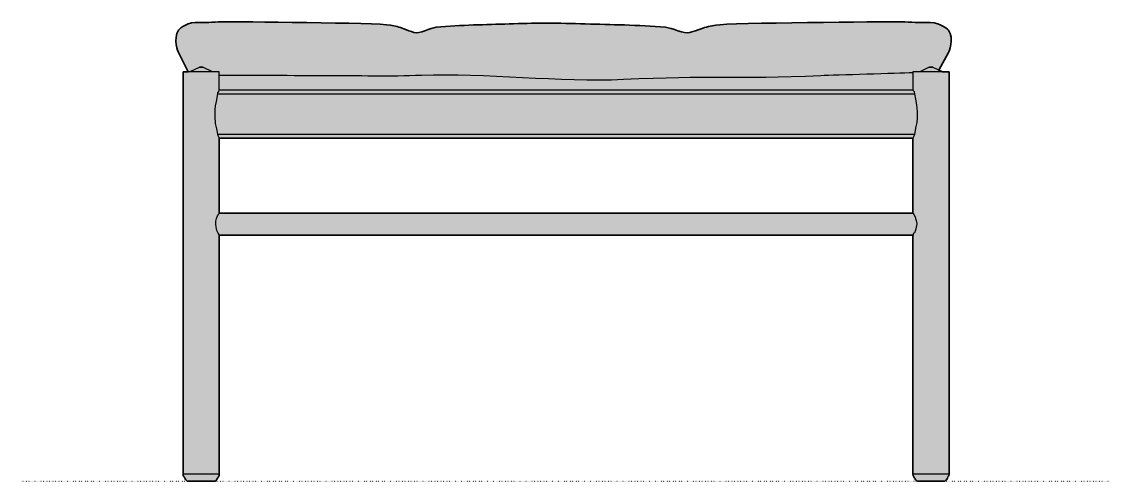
# Model space of a CAD drawing. Header units: millimetres. Extents: x 0 to 3485, y -1250 to 422.
# Drawn here: x 2485 to 3485, y 0 to 422 of the extents above; entities that cross this region are included whole.
import ezdxf

# ---------------------------------------------------------------- set-up
doc = ezdxf.new("R2010")
doc.units = ezdxf.units.MM
doc.linetypes.add('Dots', pattern=[1, 0, -1])
doc.layers.add('Blocks', color=7, linetype='Continuous')
doc.layers.add('Blocks$Fill', color=7, linetype='Continuous', true_color=0xffffff)
for name, color, linetype, lineweight, true_color in [('Blocks$Inner', 7, 'Continuous', 25, 0x007f00), ('Blocks$Outline', 7, 'Continuous', 35, 0xff3f3f), ('Groud', 7, 'Dots', 25, 0x243775)]:
    doc.layers.add(name, color=color, linetype=linetype, lineweight=lineweight, true_color=true_color)

# ---------------------------------------------------------------- blocks, each defined once
blk = doc.blocks.new('OW150 Daybed End')
at = {"layer": 'Blocks$Fill'}
h = blk.add_hatch(color=256, dxfattribs=at)
h.paths.add_polyline_path([(-157.44, 377.76), (-148.52, 393.95), (-148.52, 393.95), (-148.46, 394.09), (-148.29, 394.5), (-148.04, 395.15), (-147.74, 396.03), (-147.39, 397.09), (-147.22, 397.69), (-147.05, 398.33), (-146.88, 399), (-146.71, 399.7), (-146.56, 400.43), (-146.42, 401.19), (-146.3, 401.98), (-146.19, 402.78), (-146.11, 403.6), (-146.06, 404.43), (-146.04, 404.85), (-146.03, 405.28), (-146.03, 405.7), (-146.04, 406.13), (-146.05, 406.56), (-146.08, 406.98), (-146.11, 407.41), (-146.16, 407.84), (-146.21, 408.27), (-146.28, 408.69), (-146.35, 409.12), (-146.44, 409.54), (-146.54, 409.97), (-146.65, 410.38), (-146.78, 410.8), (-146.91, 411.21), (-147.06, 411.62), (-147.23, 412.03), (-147.41, 412.43), (-147.5, 412.63), (-147.6, 412.82), (-147.7, 413.02), (-147.81, 413.22), (-147.92, 413.41), (-148.03, 413.6), (-148.15, 413.79), (-148.27, 413.98), (-148.39, 414.17), (-148.52, 414.35), (-148.62, 414.47), (-148.73, 414.59), (-148.84, 414.71), (-148.96, 414.84), (-149.09, 414.97), (-149.23, 415.1), (-149.53, 415.38), (-149.86, 415.67), (-150.23, 415.97), (-150.62, 416.27), (-151.05, 416.58), (-151.51, 416.9), (-151.99, 417.21), (-152.51, 417.53), (-153.06, 417.85), (-153.63, 418.17), (-154.24, 418.48), (-154.87, 418.79), (-155.53, 419.09), (-156.22, 419.38), (-156.94, 419.66), (-157.68, 419.93), (-158.45, 420.18), (-159.25, 420.43), (-160.07, 420.65), (-160.92, 420.86), (-161.79, 421.04), (-162.69, 421.2), (-163.61, 421.35), (-164.56, 421.46), (-165.53, 421.55), (-166.52, 421.61), (-167.54, 421.64), (-168.58, 421.64), (-169.64, 421.61), (-172.82, 421.52), (-176, 421.53), (-191.88, 422.1), (-195.07, 422.14), (-332.62, 420.44), (-352.12, 419.82), (-358.52, 419.47), (-360.7, 419.29), (-361.52, 419.19), (-361.86, 419.15), (-362.15, 419.1), (-365.66, 418.43), (-367.4, 418.07), (-369.13, 417.67), (-370.84, 417.23), (-372.54, 416.75), (-373.38, 416.48), (-374.22, 416.2), (-375.06, 415.9), (-375.89, 415.59), (-377.18, 415.11), (-378.46, 414.66), (-386.08, 412.25), (-386.2, 412.21), (-386.32, 412.17), (-386.45, 412.13), (-386.58, 412.1), (-386.71, 412.07), (-386.84, 412.05), (-386.98, 412.02), (-387.12, 412), (-387.26, 411.98), (-387.4, 411.97), (-387.54, 411.96), (-387.69, 411.95), (-387.99, 411.93), (-388.29, 411.93), (-388.6, 411.93), (-388.92, 411.95), (-389.25, 411.97), (-389.58, 412), (-389.92, 412.04), (-390.26, 412.09), (-390.97, 412.2), (-391.69, 412.35), (-392.43, 412.51), (-393.19, 412.7), (-393.96, 412.91), (-395.53, 413.37), (-403.33, 415.95), (-404.75, 416.37), (-405.43, 416.55), (-406.09, 416.72), (-406.72, 416.85), (-407.02, 416.91), (-407.32, 416.96), (-407.6, 417.01), (-407.88, 417.04), (-408.15, 417.07), (-408.42, 417.09), (-427.31, 418.28), (-436.75, 418.81), (-446.24, 419.17), (-518.07, 420.97), (-518.07, 420.97), (-519.36, 420.97), (-584.78, 419.17), (-593.43, 418.81), (-619.23, 417.09), (-619.47, 417.07), (-619.71, 417.04), (-619.97, 417.01), (-620.23, 416.96), (-620.5, 416.91), (-620.78, 416.85), (-621.35, 416.72), (-621.95, 416.55), (-622.57, 416.37), (-623.86, 415.95), (-630.97, 413.37), (-632.4, 412.91), (-633.1, 412.7), (-633.79, 412.51), (-634.46, 412.35), (-635.12, 412.2), (-635.45, 412.14), (-635.76, 412.09), (-636.08, 412.04), (-636.39, 412), (-636.69, 411.97), (-636.99, 411.95), (-637.28, 411.93), (-637.56, 411.93), (-637.84, 411.93), (-637.98, 411.94), (-638.11, 411.95), (-638.24, 411.96), (-638.37, 411.97), (-638.5, 411.98), (-638.63, 412), (-638.76, 412.02), (-638.88, 412.05), (-639, 412.07), (-639.12, 412.1), (-639.24, 412.13), (-639.35, 412.17), (-639.47, 412.21), (-639.58, 412.25), (-641.89, 413.07), (-646.52, 414.66), (-647.69, 415.11), (-648.86, 415.59), (-649.62, 415.9), (-650.38, 416.2), (-651.14, 416.48), (-651.91, 416.75), (-653.45, 417.23), (-655.01, 417.67), (-656.59, 418.07), (-658.17, 418.43), (-661.37, 419.1), (-661.63, 419.15), (-661.94, 419.19), (-662.69, 419.29), (-664.68, 419.47), (-670.51, 419.82), (-738.08, 421.39), (-813.55, 422.14), (-816.45, 422.1), (-830.92, 421.53), (-833.81, 421.52), (-835.26, 421.55), (-836.71, 421.61), (-837.67, 421.64), (-838.62, 421.64), (-839.54, 421.61), (-840.45, 421.55), (-841.33, 421.46), (-842.19, 421.35), (-843.03, 421.2), (-843.85, 421.04), (-844.65, 420.86), (-845.42, 420.65), (-846.17, 420.43), (-846.89, 420.18), (-847.6, 419.93), (-848.27, 419.66), (-848.93, 419.38), (-849.55, 419.09), (-850.16, 418.79), (-850.73, 418.48), (-851.28, 418.17), (-851.81, 417.85), (-852.31, 417.53), (-852.78, 417.21), (-853.22, 416.9), (-853.64, 416.58), (-854.03, 416.27), (-854.39, 415.97), (-854.72, 415.67), (-855.02, 415.38), (-855.3, 415.1), (-855.42, 414.97), (-855.54, 414.84), (-855.65, 414.71), (-855.75, 414.59), (-855.85, 414.47), (-855.94, 414.35), (-856.05, 414.17), (-856.17, 413.98), (-856.28, 413.79), (-856.39, 413.6), (-856.59, 413.22), (-856.78, 412.82), (-856.95, 412.43), (-857.12, 412.03), (-857.27, 411.62), (-857.4, 411.21), (-857.53, 410.8), (-857.64, 410.38), (-857.74, 409.97), (-857.83, 409.54), (-857.91, 409.12), (-857.98, 408.69), (-858.04, 408.27), (-858.09, 407.84), (-858.13, 407.41), (-858.16, 406.98), (-858.19, 406.56), (-858.2, 406.13), (-858.21, 405.7), (-858.2, 405.28), (-858.18, 404.43), (-858.13, 403.6), (-858.06, 402.78), (-857.96, 401.98), (-857.85, 401.19), (-857.73, 400.43), (-857.59, 399.7), (-857.44, 399), (-857.28, 398.33), (-856.97, 397.09), (-856.66, 396.03), (-856.37, 395.15), (-856.15, 394.5), (-855.95, 393.98), (-855.94, 393.95), (-855.94, 393.94), (-846.84, 376.19), (-851.45, 376.19), (-851.45, 6.38), (-851.45, 5.32), (-851.1, 4.61), (-850.74, 3.9), (-850.03, 2.84), (-849.68, 2.13), (-848.97, 1.42), (-848.61, 0.71), (-847.91, 0), (-822.02, 0), (-821.32, 0.71), (-820.96, 1.42), (-820.25, 2.13), (-819.9, 2.84), (-819.19, 3.9), (-818.84, 4.61), (-818.48, 5.32), (-818.48, 6.38), (-818.48, 226.21), (-181.32, 226.21), (-181.32, 6.38), (-180.97, 5.32), (-180.62, 4.61), (-180.26, 3.9), (-179.91, 2.84), (-179.2, 2.13), (-178.84, 1.42), (-178.13, 0.71), (-177.42, 0), (-151.9, 0), (-149.77, 2.13), (-149.42, 2.84), (-149.06, 3.9), (-148.71, 4.61), (-148.35, 5.32), (-148, 6.38), (-148, 376.19), (-153.67, 376.19), (-154.03, 376.19)], flags=0)
h.paths.add_polyline_path([(-181.32, 315.21), (-181.32, 246.43), (-818.48, 246.43), (-818.48, 315.21)], flags=0)
at = {"layer": 'Blocks$Inner'}
for points in [[(-836.92, 380.09), (-845.43, 376.19)], [(-833.02, 380.09), (-833.37, 380.45), (-833.72, 380.45), (-834.44, 380.45), (-834.79, 380.45), (-835.5, 380.45), (-836.21, 380.45), (-836.57, 380.45), (-836.92, 380.09)], [(-833.02, 380.09), (-833.37, 380.09), (-834.08, 380.09), (-834.79, 380.09), (-835.85, 380.09), (-836.57, 380.09), (-836.92, 380.09)], [(-824.51, 376.19), (-833.02, 380.09)], [(-166.79, 380.09), (-174.94, 376.19)], [(-162.53, 380.09), (-162.89, 380.45), (-163.59, 380.45), (-163.95, 380.45), (-164.67, 380.45), (-165.01, 380.45), (-165.73, 380.45), (-166.08, 380.45), (-166.79, 380.09)], [(-162.53, 380.09), (-163.25, 380.09), (-163.95, 380.09), (-164.67, 380.09), (-165.37, 380.09), (-166.08, 380.09), (-166.43, 380.09), (-166.79, 380.09)], [(-154.03, 376.19), (-162.53, 380.09)], [(-851.45, 376.19), (-851.45, 6.38)], [(-818.48, 376.19), (-819.19, 376.19), (-820.25, 376.19), (-821.32, 376.19), (-823.09, 376.19), (-824.86, 376.19), (-826.99, 376.19), (-829.12, 376.19), (-831.24, 376.19), (-833.72, 376.19), (-836.21, 376.19), (-838.69, 376.19), (-840.82, 376.19), (-842.94, 376.19), (-845.07, 376.19), (-846.84, 376.19), (-848.61, 376.19), (-849.68, 376.19), (-850.74, 376.19), (-851.1, 376.19), (-851.45, 376.19)], [(-845.43, 376.19), (-845.78, 376.19)], [(-824.51, 376.19), (-824.86, 376.19), (-825.57, 376.19), (-826.63, 376.19), (-828.05, 376.19), (-829.47, 376.19), (-831.24, 376.19), (-833.02, 376.19), (-834.79, 376.19), (-836.92, 376.19), (-838.69, 376.19), (-840.46, 376.19), (-841.88, 376.19), (-843.3, 376.19), (-844.36, 376.19), (-845.07, 376.19), (-845.43, 376.19)], [(-823.8, 376.19), (-824.15, 376.19), (-824.51, 376.19)], [(-818.48, 359.53), (-818.48, 376.19)], [(-181.32, 376.19), (-181.32, 359.53)], [(-148, 376.19), (-148.35, 376.19), (-149.06, 376.19), (-149.77, 376.19), (-151.19, 376.19), (-152.61, 376.19), (-154.38, 376.19), (-156.51, 376.19), (-158.63, 376.19), (-161.12, 376.19), (-163.25, 376.19), (-165.73, 376.19), (-168.21, 376.19), (-170.34, 376.19), (-172.82, 376.19), (-174.59, 376.19), (-176.36, 376.19), (-178.13, 376.19), (-179.2, 376.19), (-180.26, 376.19), (-180.97, 376.19), (-181.32, 376.19)], [(-174.94, 376.19), (-175.3, 376.19), (-175.65, 376.19)], [(-154.03, 376.19), (-154.38, 376.19), (-155.09, 376.19), (-156.15, 376.19), (-157.57, 376.19), (-158.98, 376.19), (-160.76, 376.19), (-162.53, 376.19), (-164.67, 376.19), (-166.43, 376.19), (-168.21, 376.19), (-169.98, 376.19), (-171.76, 376.19), (-172.82, 376.19), (-173.88, 376.19), (-174.59, 376.19), (-174.94, 376.19)], [(-153.67, 376.19), (-154.03, 376.19)], [(-148, 6.38), (-148, 376.19)], [(-819.9, 355.98), (-821.32, 348.89), (-822.02, 344.99), (-822.38, 341.09), (-822.38, 335.06), (-822.02, 328.68), (-820.96, 323.72), (-819.9, 318.76)], [(-818.48, 359.53), (-818.84, 359.18), (-819.19, 358.11), (-819.9, 356.7), (-819.9, 355.98)], [(-819.9, 355.98), (-179.55, 355.98)], [(-818.48, 359.53), (-180.97, 359.53)], [(-179.55, 355.98), (-179.91, 357.76), (-180.62, 358.82), (-180.97, 359.53)], [(-179.55, 318.76), (-178.13, 325.85), (-177.42, 329.74), (-177.07, 333.64), (-177.07, 339.67), (-177.78, 345.7), (-178.49, 351.02), (-179.55, 355.98)], [(-819.9, 318.76), (-819.55, 316.98), (-818.84, 315.92), (-818.48, 315.21)], [(-819.9, 318.76), (-179.55, 318.76)], [(-818.48, 246.43), (-818.48, 315.21)], [(-818.48, 315.21), (-180.97, 315.21)], [(-181.32, 315.21), (-181.32, 246.43)], [(-180.97, 315.21), (-180.62, 315.57), (-180.26, 316.63), (-179.91, 318.04), (-179.55, 318.76)], [(-818.48, 226.21), (-818.84, 226.92), (-819.55, 227.99), (-820.6, 230.47), (-820.96, 231.89), (-821.32, 233.66), (-821.67, 236.14), (-821.67, 238.98), (-820.96, 241.46), (-819.9, 243.94), (-819.19, 245), (-818.84, 245.71), (-818.48, 246.07), (-818.48, 246.43)], [(-181.32, 246.43), (-818.48, 246.43)], [(-181.32, 246.43), (-180.97, 246.07), (-180.26, 245), (-179.2, 242.88), (-178.84, 241.46), (-178.13, 239.69), (-177.78, 236.85), (-177.78, 236.49)], [(-177.78, 236.49), (-178.13, 233.3), (-178.84, 230.82), (-179.91, 228.34), (-180.62, 227.63), (-180.97, 226.92), (-180.97, 226.21)], [(-818.48, 6.38), (-818.48, 226.21)], [(-818.48, 226.21), (-181.32, 226.21)], [(-181.32, 226.21), (-181.32, 6.38)], [(-851.45, 6.38), (-851.45, 5.32), (-851.1, 4.61), (-850.74, 3.9), (-850.03, 2.84), (-849.68, 2.13), (-848.97, 1.42), (-848.61, 0.71), (-847.91, 0)], [(-818.48, 6.38), (-819.19, 6.38), (-820.25, 6.38), (-821.32, 6.38), (-823.09, 6.38), (-824.86, 6.38), (-826.99, 6.38), (-829.12, 6.38), (-831.24, 6.38), (-833.72, 6.38), (-836.21, 6.38), (-838.69, 6.38), (-840.82, 6.38), (-842.94, 6.38), (-845.07, 6.38), (-846.84, 6.38), (-848.61, 6.38), (-849.68, 6.38), (-850.74, 6.38), (-851.1, 6.38), (-851.45, 6.38)], [(-822.02, 0), (-822.38, 0), (-822.73, 0), (-823.44, 0), (-824.51, 0), (-826.28, 0), (-827.7, 0), (-829.82, 0), (-831.6, 0), (-833.72, 0), (-836.21, 0), (-838.34, 0), (-840.11, 0), (-842.24, 0), (-843.66, 0), (-845.07, 0), (-846.49, 0), (-847.2, 0), (-847.55, 0), (-847.91, 0)], [(-822.02, 0), (-821.32, 0.71), (-820.96, 1.42), (-820.25, 2.13), (-819.9, 2.84), (-819.19, 3.9), (-818.84, 4.61), (-818.48, 5.32), (-818.48, 6.38)], [(-181.32, 6.38), (-180.97, 5.32), (-180.62, 4.61), (-180.26, 3.9), (-179.91, 2.84), (-179.2, 2.13), (-178.84, 1.42), (-178.13, 0.71), (-177.42, 0)], [(-148, 6.38), (-148.35, 6.38), (-149.06, 6.38), (-149.77, 6.38), (-151.19, 6.38), (-152.61, 6.38), (-154.38, 6.38), (-156.51, 6.38), (-158.63, 6.38), (-161.12, 6.38), (-163.25, 6.38), (-165.73, 6.38), (-168.21, 6.38), (-170.34, 6.38), (-172.82, 6.38), (-174.59, 6.38), (-176.36, 6.38), (-178.13, 6.38), (-179.2, 6.38), (-180.26, 6.38), (-180.97, 6.38), (-181.32, 6.38)], [(-151.9, 0), (-152.25, 0), (-153.31, 0), (-154.38, 0), (-155.8, 0), (-157.57, 0), (-159.34, 0), (-161.47, 0), (-163.59, 0), (-165.73, 0), (-167.85, 0), (-169.98, 0), (-171.76, 0), (-173.53, 0), (-174.94, 0), (-176.01, 0), (-176.71, 0), (-177.42, 0)], [(-151.9, 0), (-151.19, 0.71), (-150.48, 1.42), (-149.77, 2.13), (-149.42, 2.84), (-149.06, 3.9), (-148.71, 4.61), (-148.35, 5.32), (-148, 6.38)]]:
    blk.add_lwpolyline(points, dxfattribs=at)
for points in [[(-855.94, 414.35), (-854.14, 416.77), (-847.12, 422.14), (-836.71, 421.61)], [(-836.71, 421.61), (-828.98, 421.22), (-821.28, 422.14), (-813.55, 422.14)], [(-813.55, 422.14), (-804.91, 422.14), (-671.65, 421.15), (-661.37, 419.1)], [(-584.78, 419.17), (-562.98, 419.8), (-541.18, 420.71), (-519.36, 420.97)], [(-519.36, 420.97), (-519.36, 420.97), (-518.07, 420.97), (-518.07, 420.97)], [(-518.07, 420.97), (-494.12, 420.71), (-470.18, 419.8), (-446.24, 419.17)], [(-362.15, 419.1), (-350.87, 421.15), (-204.55, 422.14), (-195.07, 422.14)], [(-195.07, 422.14), (-186.57, 422.14), (-178.12, 421.22), (-169.64, 421.61)], [(-169.64, 421.61), (-158.2, 422.14), (-150.5, 416.77), (-148.52, 414.35)], [(-661.37, 419.1), (-657.07, 418.24), (-652.89, 417.32), (-648.86, 415.59)], [(-648.86, 415.59), (-645.72, 414.24), (-642.66, 413.42), (-639.58, 412.25)], [(-639.58, 412.25), (-634.88, 410.46), (-624.24, 416.77), (-619.23, 417.09)], [(-619.23, 417.09), (-607.69, 417.81), (-596.37, 418.84), (-584.78, 419.17)], [(-446.24, 419.17), (-433.52, 418.84), (-421.09, 417.81), (-408.42, 417.09)], [(-408.42, 417.09), (-402.92, 416.77), (-391.23, 410.46), (-386.08, 412.25)], [(-386.08, 412.25), (-382.69, 413.42), (-379.34, 414.24), (-375.89, 415.59)], [(-375.89, 415.59), (-371.47, 417.32), (-366.86, 418.24), (-362.15, 419.1)]]:
    blk.add_open_spline(points, degree=3, dxfattribs=at)
for points, knots in [([(-846.84, 376.19), (-846.84, 376.19), (-855.94, 393.95), (-855.94, 393.95), (-855.94, 393.95), (-861.04, 406.48), (-855.94, 414.35)], [0, 0, 0, 0, 1, 1, 1, 2, 2, 2, 2]), ([(-148.52, 414.35), (-142.91, 406.48), (-148.52, 393.95), (-148.52, 393.95), (-148.52, 393.95), (-157.44, 377.76), (-157.44, 377.76)], [19, 19, 19, 19, 20, 20, 20, 21, 21, 21, 21]), ([(-818.48, 373.06), (-792.49, 373.06), (-746.33, 372.88), (-720.34, 372.88), (-691.15, 372.88), (-661.71, 371.95), (-632.61, 373.14), (-575.13, 375.5), (-504.68, 366.46), (-447.06, 369.3), (-368.39, 373.18), (-344.47, 369.25), (-265.94, 372.88), (-252.21, 373.51), (-195.11, 374.94), (-181.58, 375.52)], [0, 0, 0, 0, 1, 1, 1, 2, 2, 2, 3, 3, 3, 4, 4, 4, 5, 5, 5, 5])]:
    blk.add_open_spline(points, degree=3, knots=knots, dxfattribs=at)
at = {"layer": 'Blocks$Outline'}
for points in [[(-846.84, 376.19), (-848.61, 376.19), (-849.68, 376.19), (-850.74, 376.19), (-851.1, 376.19), (-851.45, 376.19)], [(-851.45, 376.19), (-851.45, 6.38)], [(-154.03, 376.19), (-157.44, 377.76)], [(-153.67, 376.19), (-154.03, 376.19)], [(-148, 376.19), (-148.35, 376.19), (-149.06, 376.19), (-149.77, 376.19), (-151.19, 376.19), (-152.61, 376.19), (-153.67, 376.19)], [(-148, 6.38), (-148, 376.19)], [(-818.48, 246.43), (-818.48, 315.21)], [(-818.48, 315.21), (-181.32, 315.21)], [(-181.32, 315.21), (-181.32, 246.43)], [(-181.32, 246.43), (-818.48, 246.43)], [(-818.48, 6.38), (-818.48, 226.21)], [(-818.48, 226.21), (-181.32, 226.21)], [(-181.32, 226.21), (-181.32, 6.38)], [(-851.45, 6.38), (-851.45, 5.32), (-851.1, 4.61), (-850.74, 3.9), (-850.03, 2.84), (-849.68, 2.13), (-848.97, 1.42), (-848.61, 0.71), (-847.91, 0)], [(-847.91, 0), (-847.55, 0), (-847.2, 0), (-846.49, 0), (-845.07, 0), (-843.66, 0), (-842.24, 0), (-840.11, 0), (-838.34, 0), (-836.21, 0), (-833.72, 0), (-831.6, 0), (-829.82, 0), (-827.7, 0), (-826.28, 0), (-824.51, 0), (-823.44, 0), (-822.73, 0), (-822.38, 0), (-822.02, 0)], [(-822.02, 0), (-821.32, 0.71), (-820.96, 1.42), (-820.25, 2.13), (-819.9, 2.84), (-819.19, 3.9), (-818.84, 4.61), (-818.48, 5.32), (-818.48, 6.38)], [(-181.32, 6.38), (-180.97, 5.32), (-180.62, 4.61), (-180.26, 3.9), (-179.91, 2.84), (-179.2, 2.13), (-178.84, 1.42), (-178.13, 0.71), (-177.42, 0)], [(-177.42, 0), (-176.71, 0), (-176.01, 0), (-174.94, 0), (-173.53, 0), (-171.76, 0), (-169.98, 0), (-167.85, 0), (-165.73, 0), (-163.59, 0), (-161.47, 0), (-159.34, 0), (-157.57, 0), (-155.8, 0), (-154.38, 0), (-153.31, 0), (-152.25, 0), (-151.9, 0)], [(-151.9, 0), (-151.19, 0.71), (-150.48, 1.42), (-149.77, 2.13), (-149.42, 2.84), (-149.06, 3.9), (-148.71, 4.61), (-148.35, 5.32), (-148, 6.38)]]:
    blk.add_lwpolyline(points, dxfattribs=at)
blk.add_open_spline([(-157.44, 377.76), (-157.44, 377.76), (-148.52, 393.95), (-148.52, 393.95), (-148.52, 393.95), (-142.91, 406.48), (-148.52, 414.35), (-150.5, 416.77), (-158.2, 422.14), (-169.64, 421.61), (-178.12, 421.22), (-186.57, 422.14), (-195.07, 422.14), (-204.55, 422.14), (-350.87, 421.15), (-362.15, 419.1), (-366.86, 418.24), (-371.47, 417.32), (-375.89, 415.59), (-379.34, 414.24), (-382.69, 413.42), (-386.08, 412.25), (-391.23, 410.46), (-402.92, 416.77), (-408.42, 417.09), (-421.09, 417.81), (-433.52, 418.84), (-446.24, 419.17), (-470.18, 419.8), (-494.12, 420.71), (-518.07, 420.97), (-518.07, 420.97), (-519.36, 420.97), (-519.36, 420.97), (-541.18, 420.71), (-562.98, 419.8), (-584.78, 419.17), (-596.37, 418.84), (-607.69, 417.81), (-619.23, 417.09), (-624.24, 416.77), (-634.88, 410.46), (-639.58, 412.25), (-642.66, 413.42), (-645.72, 414.24), (-648.86, 415.59), (-652.89, 417.32), (-657.07, 418.24), (-661.37, 419.1), (-671.65, 421.15), (-804.91, 422.14), (-813.55, 422.14), (-821.28, 422.14), (-828.98, 421.22), (-836.71, 421.61), (-847.12, 422.14), (-854.14, 416.77), (-855.94, 414.35), (-861.04, 406.48), (-855.94, 393.95), (-855.94, 393.95), (-855.94, 393.95), (-846.84, 376.19), (-846.84, 376.19)], degree=3, knots=[-21, -21, -21, -21, -20, -20, -20, -19, -19, -19, -18, -18, -18, -17, -17, -17, -16, -16, -16, -15, -15, -15, -14, -14, -14, -13, -13, -13, -12, -12, -12, -11, -11, -11, -10, -10, -10, -9, -9, -9, -8, -8, -8, -7, -7, -7, -6, -6, -6, -5, -5, -5, -4, -4, -4, -3, -3, -3, -2, -2, -2, -1, -1, -1, 0, 0, 0, 0], dxfattribs=at)

msp = doc.modelspace()

# ---------------------------------------------------------------- linework, layer by layer
at = {"layer": 'Groud'}
msp.add_lwpolyline([(2484.77, 0), (3484.57, 0)], dxfattribs=at)

# ---------------------------------------------------------------- block references
at = {"layer": 'Blocks'}
msp.add_blockref('OW150 Daybed End', (3484.57, 0), dxfattribs=at)

doc.saveas('drawing.dxf')
